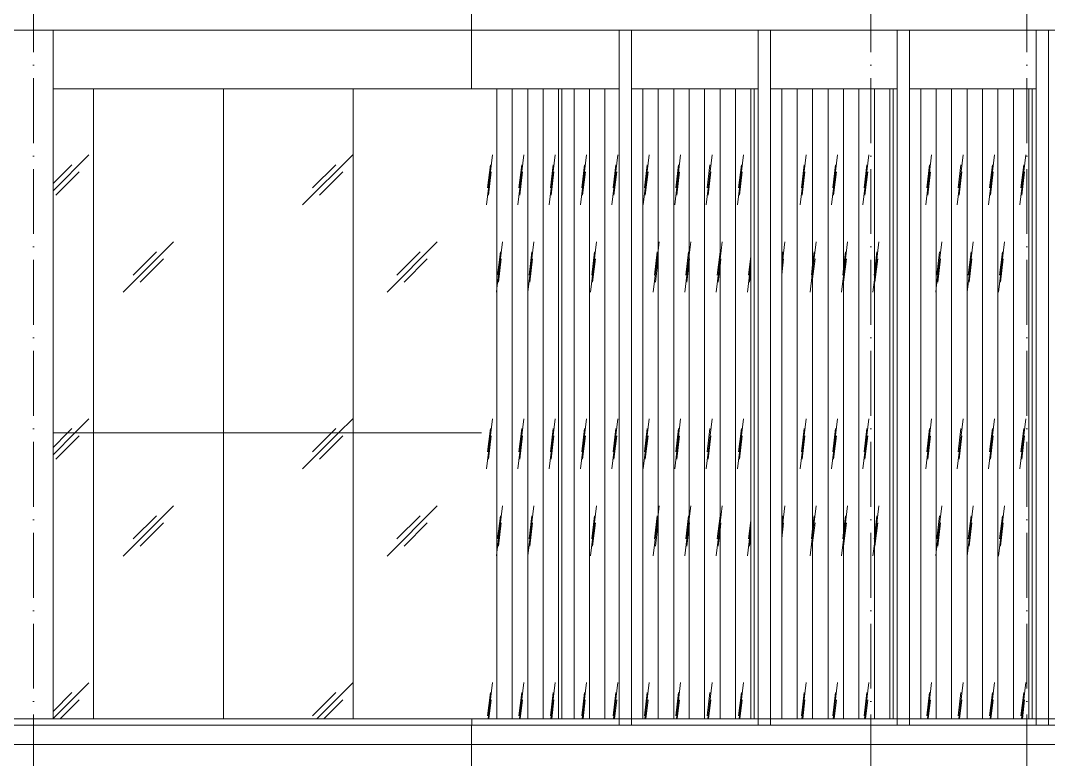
# Model space of a CAD drawing. Header units: millimetres. Extents: x -8482 to 130249, y -7482 to 93550.
# Drawn here: x 11350 to 19267, y 5186 to 10875 of the extents above; entities that cross this region are included whole.
import ezdxf

# ---------------------------------------------------------------- set-up
doc = ezdxf.new("R2010")
doc.units = ezdxf.units.MM
doc.linetypes.add('Grid Line', pattern=[14, 10, -2, 0, -2])
for name, color, linetype, lineweight in [('KINH', 152, 'Continuous', 5), ('NET CAT', 3, 'Continuous', 5), ('NET CATConcrete', 3, 'Continuous', 5), ('NET-THAY', 2, 'Continuous', 9), ('TRUC', 225, 'Continuous', 5)]:
    doc.layers.add(name, color=color, linetype=linetype, lineweight=lineweight)
pattern_1 = [(45, (19748.1, 1401.6), (0, 2032), [253.6, -2620.1]), (45, (19693, 1456.7), (0, 2032), [253.6, -2620.1]), (45, (19617, 1325.7), (0, 2032), [546.2, -2327.48]), (45, (18366.3, 2763), (0, 2032), [253.6, -2620.1]), (45, (18311.2, 2818.2), (0, 2032), [253.6, -2620.1]), (45, (18235.3, 2687.1), (0, 2032), [546.2, -2327.48])]
pattern_2 = [(83.217, (28486.37, 1401.56), (0.0133, 2032.0002), [180.582, -1865.74]), (83.217, (28479.8, 1456.73), (0.0133, 2032.0002), [180.582, -1865.74]), (83.217, (28470.78, 1325.7), (0.0133, 2032.0002), [388.945, -1657.376]), (83.217, (28322.03, 2763), (0.0133, 2032.0002), [180.582, -1865.74]), (83.217, (28315.47, 2818.17), (0.0133, 2032.0002), [180.582, -1865.74]), (83.217, (28306.44, 2687.13), (0.0133, 2032.0002), [388.945, -1657.376])]

# ---------------------------------------------------------------- blocks, each defined once
blk = doc.blocks.new('System Panel - Glazed-V71-MẶT ĐỨNG TRỤC A-Q')
at = {"layer": 'KINH'}
h = blk.add_hatch(dxfattribs=at)
h.set_pattern_fill('FP_6', color=256, style=0, pattern_type=2)
h.set_pattern_definition(pattern_1)
h.paths.add_polyline_path([(14824.9, 5500), (14901.2, 5500), (14901.2, 7700), (13912.4, 7700), (13912.4, 5500)], flags=0)
at = {"layer": 'KINH', "color": 10}
for p, q in [((14901.2, 7700), (13912.4, 7700)), ((13912.4, 7700), (13912.4, 5500))]:
    blk.add_line(p, q, dxfattribs=at)
blk = doc.blocks.new('System Panel - Glazed-V72-MẶT ĐỨNG TRỤC A-Q')
at = {"layer": 'KINH'}
h = blk.add_hatch(dxfattribs=at)
h.set_pattern_fill('FP_6', color=256, style=0, pattern_type=2)
h.set_pattern_definition(pattern_1)
h.paths.add_polyline_path([(12912.4, 5500), (13912.4, 5500), (13912.4, 7700), (12912.4, 7700)], flags=0)
at = {"layer": 'KINH', "color": 10}
for p, q in [((13912.4, 7700), (12912.4, 7700)), ((12912.4, 7700), (12912.4, 5500)), ((13912.4, 5500), (13912.4, 7700))]:
    blk.add_line(p, q, dxfattribs=at)
blk = doc.blocks.new('System Panel - Glazed-V91-MẶT ĐỨNG TRỤC A-Q')
at = {"layer": 'KINH'}
h = blk.add_hatch(dxfattribs=at)
h.set_pattern_fill('FP_6', color=256, style=0, pattern_type=2)
h.set_pattern_definition(pattern_1)
h.paths.add_polyline_path([(13912.4, 7700), (14901.2, 7700), (14901.2, 10350), (13912.4, 10350), (13912.4, 7742.6)], flags=0)
at = {"layer": 'KINH', "color": 10}
for p, q in [((13912.4, 10350), (13912.4, 7700)), ((13912.4, 7700), (14901.2, 7700))]:
    blk.add_line(p, q, dxfattribs=at)
blk = doc.blocks.new('System Panel - Glazed-V92-MẶT ĐỨNG TRỤC A-Q')
at = {"layer": 'KINH'}
h = blk.add_hatch(dxfattribs=at)
h.set_pattern_fill('FP_6', color=256, style=0, pattern_type=2)
h.set_pattern_definition(pattern_1)
h.paths.add_polyline_path([(13912.4, 7700), (13912.4, 10350), (12912.4, 10350), (12912.4, 7700), (13240.4, 7700)], flags=0)
at = {"layer": 'KINH', "color": 10}
for p, q in [((12912.4, 10350), (12912.4, 7700)), ((13912.4, 7700), (13912.4, 10350)), ((12912.4, 7700), (13912.4, 7700))]:
    blk.add_line(p, q, dxfattribs=at)
blk = doc.blocks.new('System Panel - Glazed-V105-MẶT ĐỨNG TRỤC A-Q')
at = {"layer": 'KINH'}
h = blk.add_hatch(dxfattribs=at)
h.set_pattern_fill('FP_6', color=256, style=0, pattern_type=2)
h.set_pattern_definition(pattern_1)
h.paths.add_polyline_path([(12912.4, 5500), (12912.4, 7700), (11912.4, 7700), (11912.4, 5500)], flags=0)
at = {"layer": 'KINH', "color": 10}
for p, q in [((12912.4, 7700), (11912.4, 7700)), ((11912.4, 7700), (11912.4, 5500)), ((12912.4, 5500), (12912.4, 7700))]:
    blk.add_line(p, q, dxfattribs=at)
blk = doc.blocks.new('System Panel - Glazed-V106-MẶT ĐỨNG TRỤC A-Q')
at = {"layer": 'KINH'}
h = blk.add_hatch(dxfattribs=at)
h.set_pattern_fill('FP_6', color=256, style=0, pattern_type=2)
h.set_pattern_definition(pattern_1)
h.paths.add_polyline_path([(12912.4, 7700), (12912.4, 10350), (11912.4, 10350), (11912.4, 7700)], flags=0)
at = {"layer": 'KINH', "color": 10}
for p, q in [((11912.4, 10350), (11912.4, 7700)), ((12912.4, 7700), (12912.4, 10350)), ((11912.4, 7700), (12912.4, 7700))]:
    blk.add_line(p, q, dxfattribs=at)
blk = doc.blocks.new('System Panel - Glazed-616623-MẶT ĐỨNG TRỤC A-Q')
at = {"layer": 'KINH'}
h = blk.add_hatch(dxfattribs=at)
h.set_pattern_fill('FP_6', color=256, style=0, pattern_type=2)
h.set_pattern_definition(pattern_1)
h.paths.add_polyline_path([(11912.4, 5500), (11912.4, 7700), (11599.9, 7700), (11599.9, 5500)], flags=0)
at = {"layer": 'KINH', "color": 10}
for p, q in [((11912.4, 7700), (11599.9, 7700)), ((11912.4, 5500), (11912.4, 7700))]:
    blk.add_line(p, q, dxfattribs=at)
blk = doc.blocks.new('System Panel - Glazed-616624-MẶT ĐỨNG TRỤC A-Q')
at = {"layer": 'KINH'}
h = blk.add_hatch(dxfattribs=at)
h.set_pattern_fill('FP_6', color=256, style=0, pattern_type=2)
h.set_pattern_definition(pattern_1)
h.paths.add_polyline_path([(11912.4, 7700), (11912.4, 10350), (11599.9, 10350), (11599.9, 7700)], flags=0)
at = {"layer": 'KINH', "color": 10}
for p, q in [((11912.4, 7700), (11912.4, 10350)), ((11599.9, 7700), (11912.4, 7700))]:
    blk.add_line(p, q, dxfattribs=at)
blk = doc.blocks.new('System Panel - Glazed-V107-MẶT ĐỨNG TRỤC A-Q')
at = {"layer": 'KINH'}
h = blk.add_hatch(dxfattribs=at)
h.set_pattern_fill('FP_5', color=256, style=0, pattern_type=2)
h.set_pattern_definition(pattern_2)
h.paths.add_polyline_path([(15018.8, 5500), (15018.8, 10350), (14901.2, 10350), (14901.2, 5500)], flags=0)
at = {"layer": 'KINH', "color": 10}
blk.add_line((15018.8, 5500), (15018.8, 10350), dxfattribs=at)
blk = doc.blocks.new('System Panel - Glazed-V108-MẶT ĐỨNG TRỤC A-Q')
at = {"layer": 'KINH'}
h = blk.add_hatch(dxfattribs=at)
h.set_pattern_fill('FP_5', color=256, style=0, pattern_type=2)
h.set_pattern_definition(pattern_2)
h.paths.add_polyline_path([(15137.7, 5500), (15137.7, 10350), (15018.8, 10350), (15018.8, 5500)], flags=0)
at = {"layer": 'KINH', "color": 10}
for p, q in [((15018.8, 10350), (15018.8, 5500)), ((15137.7, 5500), (15137.7, 10350))]:
    blk.add_line(p, q, dxfattribs=at)
blk = doc.blocks.new('System Panel - Glazed-V109-MẶT ĐỨNG TRỤC A-Q')
at = {"layer": 'KINH'}
h = blk.add_hatch(dxfattribs=at)
h.set_pattern_fill('FP_5', color=256, style=0, pattern_type=2)
h.set_pattern_definition(pattern_2)
h.paths.add_polyline_path([(15256.6, 5500), (15256.6, 10350), (15137.7, 10350), (15137.7, 5500)], flags=0)
at = {"layer": 'KINH', "color": 10}
for p, q in [((15137.7, 10350), (15137.7, 5500)), ((15256.6, 5500), (15256.6, 10350))]:
    blk.add_line(p, q, dxfattribs=at)
blk = doc.blocks.new('System Panel - Glazed-V110-MẶT ĐỨNG TRỤC A-Q')
at = {"layer": 'KINH'}
h = blk.add_hatch(dxfattribs=at)
h.set_pattern_fill('FP_5', color=256, style=0, pattern_type=2)
h.set_pattern_definition(pattern_2)
h.paths.add_polyline_path([(15375.6, 5500), (15375.6, 10350), (15256.6, 10350), (15256.6, 5500), (15371.4, 5500)], flags=0)
at = {"layer": 'KINH', "color": 10}
for p, q in [((15256.6, 10350), (15256.6, 5500)), ((15375.6, 5500), (15375.6, 10350))]:
    blk.add_line(p, q, dxfattribs=at)
blk = doc.blocks.new('System Panel - Glazed-V111-MẶT ĐỨNG TRỤC A-Q')
at = {"layer": 'KINH'}
h = blk.add_hatch(dxfattribs=at)
h.set_pattern_fill('FP_5', color=256, style=0, pattern_type=2)
h.set_pattern_definition(pattern_2)
h.paths.add_polyline_path([(15494.5, 5500), (15494.5, 10350), (15375.6, 10350), (15375.6, 5500)], flags=0)
at = {"layer": 'KINH', "color": 10}
for p, q in [((15375.6, 10350), (15375.6, 5500)), ((15494.5, 5500), (15494.5, 10350)), ((15519.7, 10350), (15519.7, 5500))]:
    blk.add_line(p, q, dxfattribs=at)
blk = doc.blocks.new('System Panel - Glazed-V112-MẶT ĐỨNG TRỤC A-Q')
at = {"layer": 'KINH'}
h = blk.add_hatch(dxfattribs=at)
h.set_pattern_fill('FP_5', color=256, style=0, pattern_type=2)
h.set_pattern_definition(pattern_2)
h.paths.add_polyline_path([(15732.4, 5500), (15732.4, 10350), (15613.4, 10350), (15613.4, 5500)], flags=0)
at = {"layer": 'KINH', "color": 10}
for p, q in [((15613.4, 10350), (15613.4, 5500)), ((15732.4, 5500), (15732.4, 10350))]:
    blk.add_line(p, q, dxfattribs=at)
blk = doc.blocks.new('System Panel - Glazed-V113-MẶT ĐỨNG TRỤC A-Q')
at = {"layer": 'KINH'}
h = blk.add_hatch(dxfattribs=at)
h.set_pattern_fill('FP_5', color=256, style=0, pattern_type=2)
h.set_pattern_definition(pattern_2)
h.paths.add_polyline_path([(15851.3, 5500), (15851.3, 10350), (15732.4, 10350), (15732.4, 5500)], flags=0)
at = {"layer": 'KINH', "color": 10}
for p, q in [((15732.4, 10350), (15732.4, 5500)), ((15851.3, 5500), (15851.3, 10350))]:
    blk.add_line(p, q, dxfattribs=at)
blk = doc.blocks.new('System Panel - Glazed-V114-MẶT ĐỨNG TRỤC A-Q')
at = {"layer": 'KINH'}
h = blk.add_hatch(dxfattribs=at)
h.set_pattern_fill('FP_5', color=256, style=0, pattern_type=2)
h.set_pattern_definition(pattern_2)
h.paths.add_polyline_path([(15851.3, 5500), (15961, 5500), (15961, 10350), (15851.3, 10350), (15851.3, 6277)], flags=0)
at = {"layer": 'KINH', "color": 10}
blk.add_line((15851.3, 10350), (15851.3, 5500), dxfattribs=at)
blk = doc.blocks.new('System Panel - Glazed-V115-MẶT ĐỨNG TRỤC A-Q')
at = {"layer": 'KINH'}
h = blk.add_hatch(dxfattribs=at)
h.set_pattern_fill('FP_5', color=256, style=0, pattern_type=2)
h.set_pattern_definition(pattern_2)
h.paths.add_polyline_path([(16261.7, 5500), (16261.7, 10350), (16142.8, 10350), (16142.8, 5500)], flags=0)
at = {"layer": 'KINH', "color": 10}
for p, q in [((16142.8, 10350), (16142.8, 5500)), ((16261.7, 5500), (16261.7, 10350))]:
    blk.add_line(p, q, dxfattribs=at)
blk = doc.blocks.new('System Panel - Glazed-V116-MẶT ĐỨNG TRỤC A-Q')
at = {"layer": 'KINH'}
h = blk.add_hatch(dxfattribs=at)
h.set_pattern_fill('FP_5', color=256, style=0, pattern_type=2)
h.set_pattern_definition(pattern_2)
h.paths.add_polyline_path([(16380.7, 5500), (16380.7, 10350), (16261.7, 10350), (16261.7, 5500)], flags=0)
at = {"layer": 'KINH', "color": 10}
for p, q in [((16261.7, 10350), (16261.7, 5500)), ((16380.7, 5500), (16380.7, 10350))]:
    blk.add_line(p, q, dxfattribs=at)
blk = doc.blocks.new('System Panel - Glazed-V117-MẶT ĐỨNG TRỤC A-Q')
at = {"layer": 'KINH'}
h = blk.add_hatch(dxfattribs=at)
h.set_pattern_fill('FP_5', color=256, style=0, pattern_type=2)
h.set_pattern_definition(pattern_2)
h.paths.add_polyline_path([(16436.9, 5500), (16499.6, 5500), (16499.6, 10350), (16380.7, 10350), (16380.7, 5500)], flags=0)
at = {"layer": 'KINH', "color": 10}
for p, q in [((16380.7, 10350), (16380.7, 5500)), ((16499.6, 5500), (16499.6, 10350))]:
    blk.add_line(p, q, dxfattribs=at)
blk = doc.blocks.new('System Panel - Glazed-V118-MẶT ĐỨNG TRỤC A-Q')
at = {"layer": 'KINH'}
h = blk.add_hatch(dxfattribs=at)
h.set_pattern_fill('FP_5', color=256, style=0, pattern_type=2)
h.set_pattern_definition(pattern_2)
h.paths.add_polyline_path([(16618.5, 5500), (16618.5, 10350), (16499.6, 10350), (16499.6, 5500)], flags=0)
at = {"layer": 'KINH', "color": 10}
for p, q in [((16499.6, 10350), (16499.6, 5500)), ((16618.5, 5500), (16618.5, 10350))]:
    blk.add_line(p, q, dxfattribs=at)
blk = doc.blocks.new('System Panel - Glazed-V119-MẶT ĐỨNG TRỤC A-Q')
at = {"layer": 'KINH'}
h = blk.add_hatch(dxfattribs=at)
h.set_pattern_fill('FP_5', color=256, style=0, pattern_type=2)
h.set_pattern_definition(pattern_2)
h.paths.add_polyline_path([(16737.5, 5500), (16737.5, 10350), (16618.5, 10350), (16618.5, 5500)], flags=0)
at = {"layer": 'KINH', "color": 10}
for p, q in [((16618.5, 10350), (16618.5, 5500)), ((16737.5, 5500), (16737.5, 10350))]:
    blk.add_line(p, q, dxfattribs=at)
blk = doc.blocks.new('System Panel - Glazed-V120-MẶT ĐỨNG TRỤC A-Q')
at = {"layer": 'KINH'}
h = blk.add_hatch(dxfattribs=at)
h.set_pattern_fill('FP_5', color=256, style=0, pattern_type=2)
h.set_pattern_definition(pattern_2)
h.paths.add_polyline_path([(16856.4, 5500), (16856.4, 10350), (16737.5, 10350), (16737.5, 5500)], flags=0)
at = {"layer": 'KINH', "color": 10}
for p, q in [((16737.5, 10350), (16737.5, 5500)), ((16856.4, 5500), (16856.4, 10350))]:
    blk.add_line(p, q, dxfattribs=at)
blk = doc.blocks.new('System Panel - Glazed-V121-MẶT ĐỨNG TRỤC A-Q')
at = {"layer": 'KINH'}
h = blk.add_hatch(dxfattribs=at)
h.set_pattern_fill('FP_5', color=256, style=0, pattern_type=2)
h.set_pattern_definition(pattern_2)
h.paths.add_polyline_path([(16969.7, 5500), (16975.3, 5500), (16975.3, 10350), (16856.4, 10350), (16856.4, 5500)], flags=0)
at = {"layer": 'KINH', "color": 10}
for p, q in [((16856.4, 10350), (16856.4, 5500)), ((16975.3, 5500), (16975.3, 10350)), ((17000.6, 10350), (17000.6, 5500))]:
    blk.add_line(p, q, dxfattribs=at)
blk = doc.blocks.new('System Panel - Glazed-V122-MẶT ĐỨNG TRỤC A-Q')
at = {"layer": 'KINH'}
h = blk.add_hatch(dxfattribs=at)
h.set_pattern_fill('FP_5', color=256, style=0, pattern_type=2)
h.set_pattern_definition(pattern_2)
h.paths.add_polyline_path([(17332.2, 5500), (17332.2, 10350), (17213.2, 10350), (17213.2, 5500)], flags=0)
at = {"layer": 'KINH', "color": 10}
for p, q in [((17213.2, 10350), (17213.2, 5500)), ((17332.2, 5500), (17332.2, 10350))]:
    blk.add_line(p, q, dxfattribs=at)
blk = doc.blocks.new('System Panel - Glazed-V123-MẶT ĐỨNG TRỤC A-Q')
at = {"layer": 'KINH'}
h = blk.add_hatch(dxfattribs=at)
h.set_pattern_fill('FP_5', color=256, style=0, pattern_type=2)
h.set_pattern_definition(pattern_2)
h.paths.add_polyline_path([(17451.1, 5500), (17451.1, 10350), (17332.2, 10350), (17332.2, 5500)], flags=0)
at = {"layer": 'KINH', "color": 10}
for p, q in [((17332.2, 10350), (17332.2, 5500)), ((17451.1, 5500), (17451.1, 10350))]:
    blk.add_line(p, q, dxfattribs=at)
blk = doc.blocks.new('System Panel - Glazed-V124-MẶT ĐỨNG TRỤC A-Q')
at = {"layer": 'KINH'}
h = blk.add_hatch(dxfattribs=at)
h.set_pattern_fill('FP_5', color=256, style=0, pattern_type=2)
h.set_pattern_definition(pattern_2)
h.paths.add_polyline_path([(17570, 5500), (17570, 10350), (17451.1, 10350), (17451.1, 5500), (17502.5, 5500)], flags=0)
at = {"layer": 'KINH', "color": 10}
for p, q in [((17451.1, 10350), (17451.1, 5500)), ((17570, 5500), (17570, 10350))]:
    blk.add_line(p, q, dxfattribs=at)
blk = doc.blocks.new('System Panel - Glazed-V125-MẶT ĐỨNG TRỤC A-Q')
at = {"layer": 'KINH'}
h = blk.add_hatch(dxfattribs=at)
h.set_pattern_fill('FP_5', color=256, style=0, pattern_type=2)
h.set_pattern_definition(pattern_2)
h.paths.add_polyline_path([(17689, 5500), (17689, 10350), (17570, 10350), (17570, 5500)], flags=0)
at = {"layer": 'KINH', "color": 10}
for p, q in [((17570, 10350), (17570, 5500)), ((17689, 5500), (17689, 10350))]:
    blk.add_line(p, q, dxfattribs=at)
blk = doc.blocks.new('System Panel - Glazed-V126-MẶT ĐỨNG TRỤC A-Q')
at = {"layer": 'KINH'}
h = blk.add_hatch(dxfattribs=at)
h.set_pattern_fill('FP_5', color=256, style=0, pattern_type=2)
h.set_pattern_definition(pattern_2)
h.paths.add_polyline_path([(17807.9, 5500), (17807.9, 10350), (17689, 10350), (17689, 5500)], flags=0)
at = {"layer": 'KINH', "color": 10}
for p, q in [((17689, 10350), (17689, 5500)), ((17807.9, 5500), (17807.9, 10350))]:
    blk.add_line(p, q, dxfattribs=at)
blk = doc.blocks.new('System Panel - Glazed-V127-MẶT ĐỨNG TRỤC A-Q')
at = {"layer": 'KINH'}
h = blk.add_hatch(dxfattribs=at)
h.set_pattern_fill('FP_5', color=256, style=0, pattern_type=2)
h.set_pattern_definition(pattern_2)
h.paths.add_polyline_path([(17926.8, 5500), (17926.8, 10350), (17807.9, 10350), (17807.9, 5500)], flags=0)
at = {"layer": 'KINH', "color": 10}
for p, q in [((17807.9, 10350), (17807.9, 5500)), ((17926.8, 5500), (17926.8, 10350))]:
    blk.add_line(p, q, dxfattribs=at)
blk = doc.blocks.new('System Panel - Glazed-V128-MẶT ĐỨNG TRỤC A-Q')
at = {"layer": 'KINH'}
h = blk.add_hatch(dxfattribs=at)
h.set_pattern_fill('FP_5', color=256, style=0, pattern_type=2)
h.set_pattern_definition(pattern_2)
h.paths.add_polyline_path([(18035.2, 5500), (18045.8, 5500), (18045.8, 10350), (17926.8, 10350), (17926.8, 5500)], flags=0)
at = {"layer": 'KINH', "color": 10}
for p, q in [((17926.8, 10350), (17926.8, 5500)), ((18045.8, 5500), (18045.8, 10350)), ((18071, 10350), (18071, 5500))]:
    blk.add_line(p, q, dxfattribs=at)
blk = doc.blocks.new('System Panel - Glazed-V129-MẶT ĐỨNG TRỤC A-Q')
at = {"layer": 'KINH'}
h = blk.add_hatch(dxfattribs=at)
h.set_pattern_fill('FP_5', color=256, style=0, pattern_type=2)
h.set_pattern_definition(pattern_2)
h.paths.add_polyline_path([(18402.6, 5500), (18402.6, 10350), (18283.6, 10350), (18283.6, 5500)], flags=0)
at = {"layer": 'KINH', "color": 10}
for p, q in [((18283.6, 10350), (18283.6, 5500)), ((18402.6, 5500), (18402.6, 10350))]:
    blk.add_line(p, q, dxfattribs=at)
blk = doc.blocks.new('System Panel - Glazed-V130-MẶT ĐỨNG TRỤC A-Q')
at = {"layer": 'KINH'}
h = blk.add_hatch(dxfattribs=at)
h.set_pattern_fill('FP_5', color=256, style=0, pattern_type=2)
h.set_pattern_definition(pattern_2)
h.paths.add_polyline_path([(18521.5, 5500), (18521.5, 10350), (18402.6, 10350), (18402.6, 5500)], flags=0)
at = {"layer": 'KINH', "color": 10}
for p, q in [((18402.6, 10350), (18402.6, 5500)), ((18521.5, 5500), (18521.5, 10350))]:
    blk.add_line(p, q, dxfattribs=at)
blk = doc.blocks.new('System Panel - Glazed-V131-MẶT ĐỨNG TRỤC A-Q')
at = {"layer": 'KINH'}
h = blk.add_hatch(dxfattribs=at)
h.set_pattern_fill('FP_5', color=256, style=0, pattern_type=2)
h.set_pattern_definition(pattern_2)
h.paths.add_polyline_path([(18640.4, 5500), (18640.4, 10350), (18521.5, 10350), (18521.5, 5500), (18568, 5500)], flags=0)
at = {"layer": 'KINH', "color": 10}
for p, q in [((18521.5, 10350), (18521.5, 5500)), ((18640.4, 5500), (18640.4, 10350))]:
    blk.add_line(p, q, dxfattribs=at)
blk = doc.blocks.new('System Panel - Glazed-V132-MẶT ĐỨNG TRỤC A-Q')
at = {"layer": 'KINH'}
h = blk.add_hatch(dxfattribs=at)
h.set_pattern_fill('FP_5', color=256, style=0, pattern_type=2)
h.set_pattern_definition(pattern_2)
h.paths.add_polyline_path([(18759.4, 5500), (18759.4, 10350), (18640.4, 10350), (18640.4, 5500)], flags=0)
at = {"layer": 'KINH', "color": 10}
for p, q in [((18640.4, 10350), (18640.4, 5500)), ((18759.4, 5500), (18759.4, 10350))]:
    blk.add_line(p, q, dxfattribs=at)
blk = doc.blocks.new('System Panel - Glazed-V133-MẶT ĐỨNG TRỤC A-Q')
at = {"layer": 'KINH'}
h = blk.add_hatch(dxfattribs=at)
h.set_pattern_fill('FP_5', color=256, style=0, pattern_type=2)
h.set_pattern_definition(pattern_2)
h.paths.add_polyline_path([(18878.3, 5500), (18878.3, 10350), (18759.4, 10350), (18759.4, 5500)], flags=0)
at = {"layer": 'KINH', "color": 10}
for p, q in [((18759.4, 10350), (18759.4, 5500)), ((18878.3, 5500), (18878.3, 10350))]:
    blk.add_line(p, q, dxfattribs=at)
blk = doc.blocks.new('System Panel - Glazed-V134-MẶT ĐỨNG TRỤC A-Q')
at = {"layer": 'KINH'}
h = blk.add_hatch(dxfattribs=at)
h.set_pattern_fill('FP_5', color=256, style=0, pattern_type=2)
h.set_pattern_definition(pattern_2)
h.paths.add_polyline_path([(18997.2, 5500), (18997.2, 10350), (18878.3, 10350), (18878.3, 5500)], flags=0)
at = {"layer": 'KINH', "color": 10}
for p, q in [((18878.3, 10350), (18878.3, 5500)), ((18997.2, 5500), (18997.2, 10350))]:
    blk.add_line(p, q, dxfattribs=at)
blk = doc.blocks.new('System Panel - Glazed-V135-MẶT ĐỨNG TRỤC A-Q')
at = {"layer": 'KINH'}
h = blk.add_hatch(dxfattribs=at)
h.set_pattern_fill('FP_5', color=256, style=0, pattern_type=2)
h.set_pattern_definition(pattern_2)
h.paths.add_polyline_path([(19100.7, 5500), (19116.2, 5500), (19116.2, 10350), (18997.2, 10350), (18997.2, 5500)], flags=0)
at = {"layer": 'KINH', "color": 10}
for p, q in [((18997.2, 10350), (18997.2, 5500)), ((19116.2, 5500), (19116.2, 10350)), ((19141.4, 10350), (19141.4, 5500))]:
    blk.add_line(p, q, dxfattribs=at)
blk = doc.blocks.new('ALC1807-ASCENT PLAZA-TANG 1_2_rvt-1-MẶT ĐỨNG TRỤC A-Q')
at = {"layer": 'NET-THAY', "color": 7}
for p, q in [((1.1, 5500), (14824.9, 5500)), ((14824.9, 5500), (21408.2, 5500)), ((14824.9, 5500), (14824.9, 5450)), ((14824.9, 5450), (1.1, 5450)), ((21408.2, 5450), (14824.9, 5450))]:
    blk.add_line(p, q, dxfattribs=at)
at = {"color": 250, "lineweight": 15}
for name in ['System Panel - Glazed-616624-MẶT ĐỨNG TRỤC A-Q', 'System Panel - Glazed-V106-MẶT ĐỨNG TRỤC A-Q', 'System Panel - Glazed-V92-MẶT ĐỨNG TRỤC A-Q', 'System Panel - Glazed-V91-MẶT ĐỨNG TRỤC A-Q', 'System Panel - Glazed-V107-MẶT ĐỨNG TRỤC A-Q', 'System Panel - Glazed-V108-MẶT ĐỨNG TRỤC A-Q', 'System Panel - Glazed-V109-MẶT ĐỨNG TRỤC A-Q', 'System Panel - Glazed-V110-MẶT ĐỨNG TRỤC A-Q', 'System Panel - Glazed-V111-MẶT ĐỨNG TRỤC A-Q', 'System Panel - Glazed-V112-MẶT ĐỨNG TRỤC A-Q', 'System Panel - Glazed-V113-MẶT ĐỨNG TRỤC A-Q', 'System Panel - Glazed-V114-MẶT ĐỨNG TRỤC A-Q', 'System Panel - Glazed-V115-MẶT ĐỨNG TRỤC A-Q', 'System Panel - Glazed-V116-MẶT ĐỨNG TRỤC A-Q', 'System Panel - Glazed-V117-MẶT ĐỨNG TRỤC A-Q', 'System Panel - Glazed-V118-MẶT ĐỨNG TRỤC A-Q', 'System Panel - Glazed-V119-MẶT ĐỨNG TRỤC A-Q', 'System Panel - Glazed-V120-MẶT ĐỨNG TRỤC A-Q', 'System Panel - Glazed-V121-MẶT ĐỨNG TRỤC A-Q', 'System Panel - Glazed-V122-MẶT ĐỨNG TRỤC A-Q', 'System Panel - Glazed-V123-MẶT ĐỨNG TRỤC A-Q', 'System Panel - Glazed-V124-MẶT ĐỨNG TRỤC A-Q', 'System Panel - Glazed-V125-MẶT ĐỨNG TRỤC A-Q', 'System Panel - Glazed-V126-MẶT ĐỨNG TRỤC A-Q', 'System Panel - Glazed-V127-MẶT ĐỨNG TRỤC A-Q', 'System Panel - Glazed-V128-MẶT ĐỨNG TRỤC A-Q', 'System Panel - Glazed-V129-MẶT ĐỨNG TRỤC A-Q', 'System Panel - Glazed-V130-MẶT ĐỨNG TRỤC A-Q', 'System Panel - Glazed-V131-MẶT ĐỨNG TRỤC A-Q', 'System Panel - Glazed-V132-MẶT ĐỨNG TRỤC A-Q', 'System Panel - Glazed-V133-MẶT ĐỨNG TRỤC A-Q', 'System Panel - Glazed-V134-MẶT ĐỨNG TRỤC A-Q', 'System Panel - Glazed-V135-MẶT ĐỨNG TRỤC A-Q', 'System Panel - Glazed-616623-MẶT ĐỨNG TRỤC A-Q', 'System Panel - Glazed-V105-MẶT ĐỨNG TRỤC A-Q', 'System Panel - Glazed-V72-MẶT ĐỨNG TRỤC A-Q', 'System Panel - Glazed-V71-MẶT ĐỨNG TRỤC A-Q']:
    blk.add_blockref(name, (0, 0), dxfattribs=at)

msp = doc.modelspace()

# ---------------------------------------------------------------- linework, layer by layer
at = {"layer": 'NET CAT'}
for p, q in [((11249.9, 10800), (11599.9, 10800)), ((11599.9, 10800), (11599.9, 5500)), ((15961, 5450), (15961, 10800)), ((15961, 10800), (16056.1, 10800)), ((16056.1, 10800), (16056.1, 5450)), ((17031.4, 5450), (17031.4, 10800)), ((17031.4, 10800), (17126.5, 10800)), ((17126.5, 10800), (17126.5, 5450)), ((18101.8, 5450), (18101.8, 10800)), ((18101.8, 10800), (18197, 10800)), ((18197, 10800), (18197, 5450)), ((19172.2, 5450), (19172.2, 10800)), ((19172.2, 10800), (19267.4, 10800)), ((19267.4, 10800), (19267.4, 5450)), ((16056.1, 5450), (15961, 5450)), ((17126.5, 5450), (17031.4, 5450)), ((18197, 5450), (18101.8, 5450)), ((19267.4, 5450), (19172.2, 5450)), ((11249.9, 5300), (11599.9, 5300)), ((15961, 5300), (16056.1, 5300)), ((17031.4, 5300), (17126.5, 5300)), ((18101.8, 5300), (18197, 5300)), ((19172.2, 5300), (19267.4, 5300))]:
    msp.add_line(p, q, dxfattribs=at)
at = {"layer": 'NET CATConcrete'}
for p, q in [((14823.7, 10800), (11599.9, 10800)), ((11599.9, 10800), (11599.9, 10350)), ((15961, 10800), (14823.7, 10800)), ((14823.7, 10800), (14823.7, 10350)), ((15961, 10350), (15961, 10800)), ((17031.4, 10800), (16056.1, 10800)), ((16056.1, 10800), (16056.1, 10350)), ((17031.4, 10350), (17031.4, 10800)), ((18101.8, 10800), (17126.5, 10800)), ((17126.5, 10800), (17126.5, 10350)), ((18101.8, 10350), (18101.8, 10800)), ((19172.2, 10800), (18197, 10800)), ((18197, 10800), (18197, 10350)), ((19172.2, 10350), (19172.2, 10800)), ((11599.9, 10350), (14823.7, 10350)), ((14823.7, 10350), (15961, 10350)), ((16056.1, 10350), (17031.4, 10350)), ((17126.5, 10350), (18101.8, 10350)), ((18197, 10350), (19172.2, 10350)), ((14823.7, 5300), (11599.9, 5300)), ((14823.7, 5300), (15961, 5300)), ((14823.7, 5300), (14823.7, 4850)), ((16056.1, 5300), (17031.4, 5300)), ((18101.8, 5300), (17126.5, 5300)), ((19172.2, 5300), (18197, 5300)), ((20242.6, 5300), (19267.4, 5300))]:
    msp.add_line(p, q, dxfattribs=at)
at = {"layer": 'NET-THAY'}
for p, q in [((14823.7, 10950), (14823.7, 10800)), ((14823.7, 10800), (-0.1, 10800)), ((20242.6, 10800), (14823.7, 10800)), ((14823.7, 5450), (21408.2, 5450)), ((14823.7, 5450), (14823.7, 5300)), ((20337.8, 5300), (-0.1, 5300))]:
    msp.add_line(p, q, dxfattribs=at)
at = {"layer": 'TRUC', "linetype": 'Grid Line', "ltscale": 50}
for p, q in [((11449.9, -6170.4), (11449.9, 93540.4)), ((17899.9, -6170.4), (17899.9, 93540.4)), ((19099.9, -6170.4), (19099.9, 93540.4)), ((-8381.6, 5500), (51521, 5500))]:
    msp.add_line(p, q, dxfattribs=at)

# ---------------------------------------------------------------- block references
at = {"lineweight": 5}
msp.add_blockref('ALC1807-ASCENT PLAZA-TANG 1_2_rvt-1-MẶT ĐỨNG TRỤC A-Q', (0, 0), dxfattribs=at)

doc.saveas('drawing.dxf')
